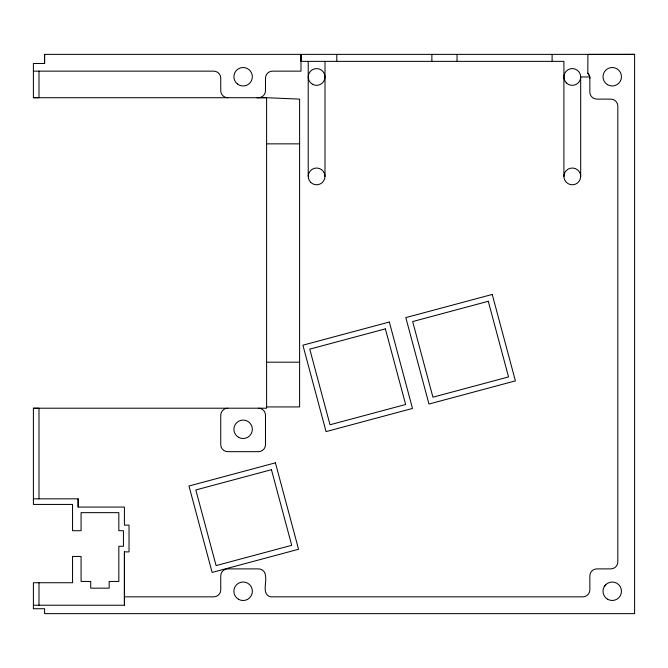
<?xml version="1.0" encoding="UTF-8"?>
<svg xmlns="http://www.w3.org/2000/svg" width="668" height="668" viewBox="0 0 668 668"><rect width="100%" height="100%" fill="white"/><g stroke="black" fill="none" stroke-linecap="round" stroke-linejoin="round"><path stroke-width="1" d="M266.607 406.929L299.606 406.929L299.606 99.114L266.607 97.712L33.4 97.712L33.4 63.477L44.589 63.477L44.589 54.375L634.6 54.375L634.6 613.625L44.589 613.625L44.589 608.732L33.4 608.732L33.4 582.73L72.545 582.73L72.545 556.444L81.078 556.444L81.078 581.444L90.723 581.444L90.723 588.157L109.176 588.157L109.176 581.444L118.829 581.444L118.829 546.29L123.438 546.29L123.438 530.718L118.829 530.718L118.829 512.657L81.078 512.657L81.078 530.718L72.545 530.718L72.545 504.432L33.4 504.432L33.4 408.206L266.607 408.206L266.607 97.712L256.746 97.712M124.415 605.216L124.415 551.885L129.033 551.885L129.033 525.123L124.415 525.123L124.415 507.062L78.139 507.062L78.139 498.837L33.4 498.837M124.415 551.885L124.415 605.233L33.4 605.225M604.239 586.646L605.701 584.734M33.4 97.712L38.995 97.687L38.995 71.15M634.6 54.375L587.898 54.417L587.815 73.196A6.989 6.989 0 0 1 589.861 78.139L589.861 92.126A6.989 6.989 0 0 0 596.85 99.114L610.828 99.114A6.989 6.989 0 0 1 617.825 106.103L617.825 561.897A6.989 6.989 0 0 1 610.828 568.885L596.85 568.885A6.989 6.989 0 0 0 589.861 575.874L589.861 589.861A6.989 6.989 0 0 1 582.872 596.85L270.582 596.825C261.489 594.462 266.966 582.204 265.488 575.874A6.989 6.989 0 0 0 258.499 568.885L227.738 568.885A6.989 6.989 0 0 0 220.749 575.874L220.749 589.861A6.989 6.989 0 0 1 213.76 596.85L124.415 596.841M33.4 71.15L213.76 71.15A6.989 6.989 0 0 1 220.749 78.139L220.749 90.723A6.989 6.989 0 0 0 227.738 97.712M589.702 76.962L580.684 76.962L580.684 176.402A8.392 8.392 0 0 1 568.101 183.667A8.392 8.392 0 0 1 568.101 169.138A8.392 8.392 0 0 1 580.684 176.402M266.607 143.854L299.606 143.854M266.607 362.19L299.606 362.19M33.4 408.257L38.995 408.273L38.995 498.837M587.815 73.196L589.619 76.327L589.861 78.139M563.909 176.402L563.909 61.364L301.001 61.364L301.001 54.417L301.001 71.15L272.486 71.15A6.989 6.989 0 0 0 265.488 78.139L265.488 90.714A6.989 6.989 0 0 1 258.499 97.712M552.11 54.417L552.11 61.364M457.037 54.417L457.037 61.364M431.87 54.417L431.87 61.364M336.797 54.417L336.797 61.364M324.999 61.364L324.999 176.402M308.215 61.364L308.215 176.402M78.139 498.837L78.139 507.062M44.589 54.384L44.589 63.477M38.995 582.73L38.995 605.225M258.499 408.206A6.989 6.989 0 0 1 265.488 415.195L265.488 444.679A6.989 6.989 0 0 1 258.499 451.668L227.738 451.668A6.989 6.989 0 0 1 220.749 444.679L220.749 415.204A6.989 6.989 0 0 1 227.738 408.215M389.327 322.018L302.896 345.181L326.059 431.611L412.49 408.449L389.327 322.018M492.241 294.446L405.81 317.609L428.965 404.04L515.395 380.877L492.241 294.446M385.378 328.873L309.752 349.139L330.009 424.764L405.643 404.499L385.378 328.873M488.283 301.293L412.657 321.558L432.922 397.184L508.548 376.927L488.283 301.293M275.408 462.84L188.977 486.003L212.132 572.434L298.563 549.271L275.408 462.84M271.45 469.696L195.824 489.953L216.09 565.587L291.716 545.322L271.45 469.696M237.282 83.884A9.227 9.227 0 0 0 252.228 78.231A9.227 9.227 0 0 0 239.854 68.111A9.227 9.227 0 0 0 237.282 83.884M607.613 84.736A9.227 9.227 0 0 0 621.457 76.745A9.227 9.227 0 0 0 607.613 68.754A9.227 9.227 0 0 0 607.613 84.736M607.613 599.246A9.227 9.227 0 0 0 621.457 591.255A9.227 9.227 0 0 0 607.613 583.264A9.227 9.227 0 0 0 607.613 599.246M238.493 599.279A9.26 9.26 0 0 0 252.379 591.255A9.26 9.26 0 0 0 238.493 583.239A9.26 9.26 0 0 0 238.493 599.279M238.509 437.29A9.227 9.227 0 0 0 252.345 429.299A9.227 9.227 0 0 0 238.509 421.308A9.227 9.227 0 0 0 238.509 437.29M310.678 182.331A8.392 8.392 0 0 0 324.706 178.573A8.392 8.392 0 0 0 314.436 168.303A8.392 8.392 0 0 0 310.678 182.331M566.364 82.899A8.392 8.392 0 0 0 580.4 79.141A8.392 8.392 0 0 0 570.13 68.862A8.392 8.392 0 0 0 566.364 82.899M312.415 84.235A8.392 8.392 0 0 0 324.999 76.962A8.392 8.392 0 0 0 312.415 69.697A8.392 8.392 0 0 0 312.415 84.235"/></g></svg>
